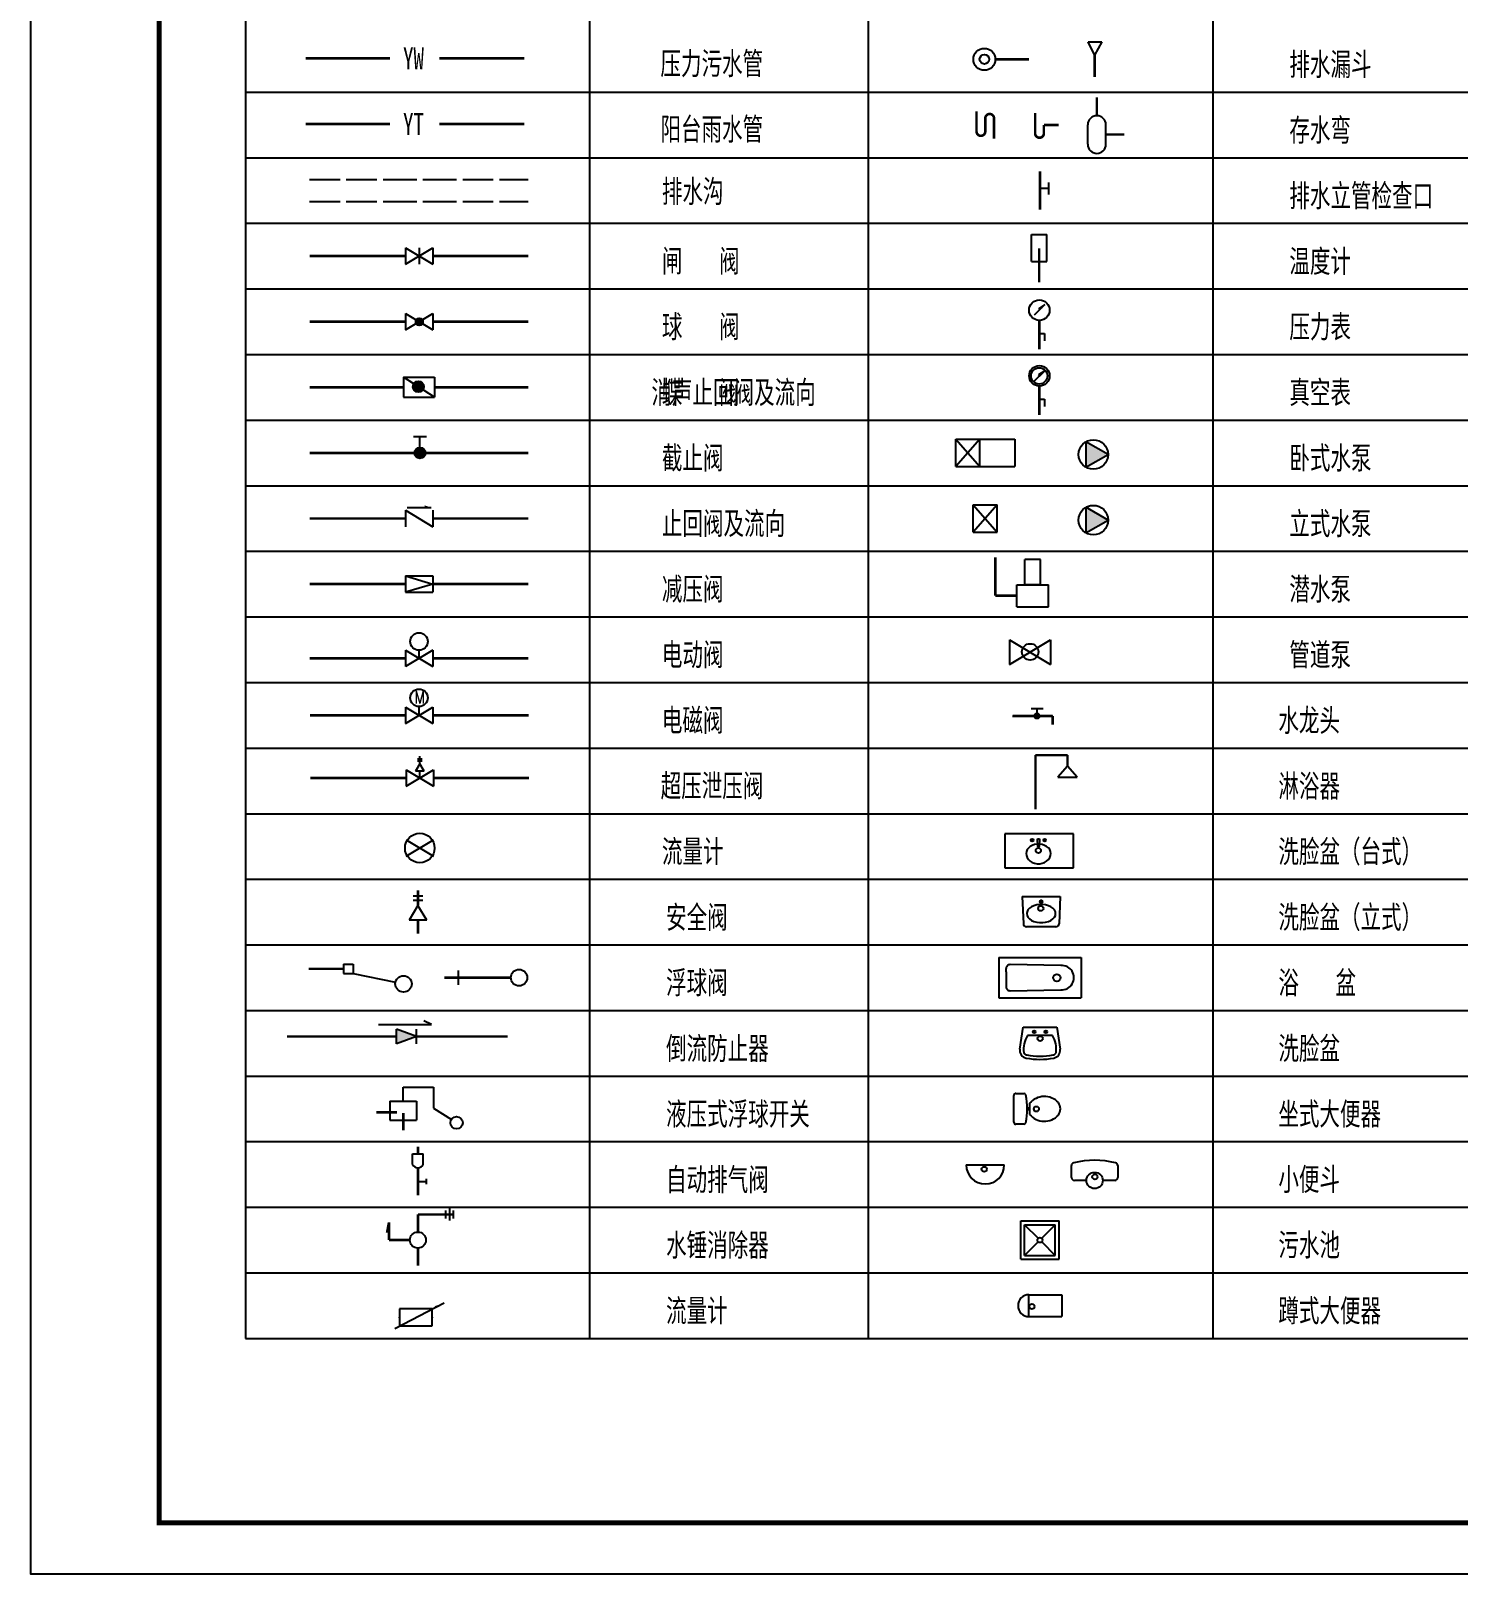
# Model space of a CAD drawing. Extents: x 27938 to 1507990, y 110129 to 923079.
# Drawn here: x 492037 to 519839, y 660457 to 690524 of the extents above; entities that cross this region are included whole.
import ezdxf
from ezdxf.enums import TextEntityAlignment as Align

# ---------------------------------------------------------------- set-up
doc = ezdxf.new("R2010")
doc.units = 0
doc.header["$LTSCALE"] = 1000
doc.header["$MEASUREMENT"] = 0
doc.layers.add('0s-水标注', color=7, linetype='Continuous')
doc.layers.add('图框', color=140, linetype='Continuous')
doc.layers.add('yichutu', color=7, linetype='Continuous', true_color=0xffffff, plot=False)
doc.styles.add('HZ', font='txt', dxfattribs={"bigfont": 'hztxt'})
doc.styles.add('ST', font='', dxfattribs={"width": 0.8})
doc.styles.get('ST').set_extended_font_data('SimSun')

# ---------------------------------------------------------------- blocks, each defined once
blk = doc.blocks.new('*X186')
at = {"color": 0, "linetype": 'Continuous'}
for p, q in [((-98904, -74050), (-98859, -74050)), ((-98903, -74040), (-98849, -74040)), ((-98894, -74060), (-98869, -74060)), ((-98888, -74030), (-98839, -74030)), ((-98884, -74070), (-98879, -74070)), ((-98873, -74020), (-98829, -74020)), ((-98858, -74010), (-98819, -74010)), ((-98843, -74000), (-98809, -74000)), ((-98828, -73990), (-98799, -73990)), ((-98813, -73980), (-98789, -73980)), ((-98798, -73970), (-98779, -73970)), ((-98783, -73960), (-98769, -73960)), ((-98768, -73950), (-98759, -73950)), ((-98753, -73940), (-98749, -73940))]:
    blk.add_line(p, q, dxfattribs=at)
blk = doc.blocks.new('*X190')
at = {"color": 0, "linetype": 'Continuous'}
for p, q in [((-73009, -33067), (-72910, -33067)), ((-73009, -33068), (-72909, -33068)), ((-73009, -33069), (-72909, -33069)), ((-73009, -33070), (-72909, -33070)), ((-73009, -33071), (-72909, -33071)), ((-73009, -33072), (-72909, -33072)), ((-73009, -33073), (-72909, -33073)), ((-73008, -33062), (-72911, -33062)), ((-73008, -33063), (-72910, -33063)), ((-73008, -33064), (-72910, -33064)), ((-73008, -33065), (-72910, -33065)), ((-73008, -33066), (-72910, -33066)), ((-73007, -33059), (-72911, -33059)), ((-73007, -33060), (-72911, -33060)), ((-73007, -33061), (-72911, -33061)), ((-73006, -33056), (-72912, -33056)), ((-73006, -33057), (-72912, -33057)), ((-73006, -33058), (-72912, -33058)), ((-73005, -33054), (-72913, -33054)), ((-73005, -33055), (-72913, -33055)), ((-73004, -33052), (-72914, -33052)), ((-73004, -33053), (-72914, -33053)), ((-73003, -33050), (-72915, -33050)), ((-73003, -33051), (-72915, -33051)), ((-73002, -33048), (-72916, -33048)), ((-73002, -33049), (-72916, -33049)), ((-73001, -33047), (-72917, -33047)), ((-73000, -33045), (-72918, -33045)), ((-73000, -33046), (-72918, -33046)), ((-72999, -33044), (-72919, -33044)), ((-72998, -33043), (-72920, -33043)), ((-72997, -33041), (-72922, -33041)), ((-72997, -33042), (-72921, -33042)), ((-72996, -33040), (-72922, -33040)), ((-72995, -33039), (-72923, -33039)), ((-72994, -33038), (-72924, -33038)), ((-72993, -33037), (-72926, -33037)), ((-72991, -33036), (-72927, -33036)), ((-72990, -33035), (-72928, -33035)), ((-72989, -33034), (-72929, -33034)), ((-72988, -33033), (-72931, -33033)), ((-72986, -33032), (-72932, -33032)), ((-72984, -33031), (-72934, -33031)), ((-72983, -33030), (-72936, -33030)), ((-72981, -33029), (-72937, -33029)), ((-72978, -33028), (-72940, -33028)), ((-72976, -33027), (-72942, -33027)), ((-72973, -33026), (-72945, -33026)), ((-72968, -33025), (-72950, -33025)), ((-73009, -33074), (-72909, -33074)), ((-73009, -33075), (-72909, -33075)), ((-73009, -33076), (-72909, -33076)), ((-73009, -33077), (-72909, -33077)), ((-73009, -33078), (-72909, -33078)), ((-73009, -33079), (-72909, -33079)), ((-73009, -33080), (-72909, -33080)), ((-73009, -33081), (-72910, -33081)), ((-73008, -33082), (-72910, -33082)), ((-73008, -33083), (-72910, -33083)), ((-73008, -33084), (-72910, -33084)), ((-73008, -33085), (-72910, -33085)), ((-73008, -33086), (-72910, -33086)), ((-73007, -33087), (-72911, -33087)), ((-73007, -33088), (-72911, -33088)), ((-73007, -33089), (-72911, -33089)), ((-73006, -33090), (-72912, -33090)), ((-73006, -33091), (-72912, -33091)), ((-73006, -33092), (-72912, -33092)), ((-73005, -33093), (-72913, -33093)), ((-73005, -33094), (-72913, -33094)), ((-73004, -33095), (-72914, -33095)), ((-73004, -33096), (-72914, -33096)), ((-73004, -33097), (-72915, -33097)), ((-73003, -33098), (-72915, -33098)), ((-73002, -33099), (-72916, -33099)), ((-73002, -33100), (-72916, -33100)), ((-73001, -33101), (-72917, -33101)), ((-73001, -33102), (-72918, -33102)), ((-73000, -33103), (-72918, -33103)), ((-72999, -33104), (-72919, -33104)), ((-72998, -33105), (-72920, -33105)), ((-72998, -33106), (-72921, -33106)), ((-72997, -33107), (-72921, -33107)), ((-72996, -33108), (-72922, -33108)), ((-72995, -33109), (-72923, -33109)), ((-72994, -33110), (-72924, -33110)), ((-72993, -33111), (-72925, -33111)), ((-72992, -33112), (-72926, -33112)), ((-72990, -33113), (-72928, -33113)), ((-72989, -33114), (-72929, -33114)), ((-72988, -33115), (-72930, -33115)), ((-72986, -33116), (-72932, -33116)), ((-72985, -33117), (-72933, -33117)), ((-72983, -33118), (-72935, -33118)), ((-72981, -33119), (-72937, -33119)), ((-72979, -33120), (-72939, -33120)), ((-72976, -33121), (-72942, -33121)), ((-72973, -33122), (-72945, -33122)), ((-72970, -33123), (-72949, -33123)), ((-72962, -33124), (-72956, -33124))]:
    blk.add_line(p, q, dxfattribs=at)
blk = doc.blocks.new('$VALVE$00000609')
for p, q in [((-344, -179), (459, 239)), ((263, 138), (-264, 138)), ((-264, 138), (-264, -137)), ((263, -137), (263, 138)), ((-264, -137), (263, -137))]:
    blk.add_line(p, q)
blk.add_lwpolyline([(459, 239, 0, 20, 0), (305, 171, 50, 50, 0)], format="xyseb")
for p in [(-264, 0), (263, 0)]:
    blk.add_point(p)
blk = doc.blocks.new('TK')
at = {"layer": '图框'}
blk.add_lwpolyline([(465375, 548714), (549475, 548714), (549475, 489314), (465375, 489314)], close=True, dxfattribs=at)
blk.add_lwpolyline([(465375, 548714), (549475, 548714), (549475, 489314), (465375, 489314)], close=True, dxfattribs=at)
at = {"layer": '图框', "const_width": 100}
blk.add_lwpolyline([(548475, 490314), (548475, 547714), (467875, 547714), (467875, 490314)], close=True, dxfattribs=at)
blk = doc.blocks.new('yct-841-594-84100-59399.9999999999-100-1000.0')
at = {"layer": 'yichutu', "color": 7, "true_color": 0xffffff}
blk.add_lwpolyline([(0, 0), (0, 59400), (84100, 59400), (84100, 0)], close=True, dxfattribs=at)

msp = doc.modelspace()

# ---------------------------------------------------------------- hatches: boundary and pattern name
at = {"layer": '0s-水标注', "ltscale": 1.5}
for points in [[(499692.7, 683591.4, 1.0000033), (499479.7, 683591.4, 1.0000033)], [(512588.7, 682021.3), (513020.1, 682270.4), (512588.7, 682519.4)], [(512588.7, 680743.3), (513020.1, 680992.4), (512588.7, 681241.4)], [(499161.6, 670789.1), (499161.6, 671073.1), (499551.8, 670931.1)]]:
    msp.add_hatch(color=256, dxfattribs=at).paths.add_polyline_path(points)

# ---------------------------------------------------------------- linework, layer by layer
for p, q in [((496214.8, 712997.6), (496214.8, 665048.8)), ((502924.3, 665048.8), (502924.3, 713006.8)), ((508355.8, 665048.8), (508355.8, 713006.8)), ((515065.3, 665048.8), (515065.3, 713006.8)), ((512630, 690311.4), (512898.3, 690311.4)), ((512757.8, 690055.8), (512630, 690311.4)), ((512898.3, 690311.4), (512757.8, 690052.8)), ((496214.8, 689330.8), (545334.8, 689330.8)), ((512624.2, 688314.7), (512624.2, 688693.3)), ((512979.2, 688314.7), (512979.2, 688693.3)), ((496214.8, 688052.8), (545334.8, 688052.8)), ((497465.9, 687628.5), (498062.3, 687628.5)), ((498181.6, 687628.5), (498778, 687628.5)), ((498897.3, 687628.5), (499553.3, 687628.5)), ((499672.6, 687628.5), (500328.6, 687628.5)), ((500447.9, 687628.5), (501044.3, 687628.5)), ((501163.6, 687628.5), (501725.9, 687628.5)), ((511858.9, 687453.3), (511692.8, 687453.3)), ((511858.9, 687572.1), (511858.9, 687334.5)), ((497465.9, 687199.1), (498062.3, 687199.1)), ((498181.6, 687199.1), (498778, 687199.1)), ((498897.3, 687199.1), (499553.3, 687199.1)), ((499672.6, 687199.1), (500328.6, 687199.1)), ((500447.9, 687199.1), (501044.3, 687199.1)), ((501163.6, 687199.1), (501725.9, 687199.1)), ((496214.8, 686774.8), (545334.8, 686774.8)), ((511530.2, 686033.3), (511530.2, 686555.2)), ((511530.2, 686555.2), (511829.2, 686555.2)), ((511829.2, 686033.3), (511829.2, 686555.2)), ((499332.1, 685976), (499864.6, 686295.5)), ((499332.1, 686295.5), (499864.6, 685976)), ((499332.1, 686295.5), (499332.1, 685976)), ((499598.4, 686295.5), (499598.4, 685976)), ((499864.6, 686295.5), (499864.6, 685976)), ((511530.2, 686033.3), (511829.2, 686033.3)), ((496214.8, 685496.8), (545334.8, 685496.8)), ((499332.1, 685017.5), (499332.1, 684698)), ((499332.1, 684698), (499864.6, 685017.5)), ((499332.1, 685017.5), (499864.6, 684698)), ((499864.6, 685017.5), (499864.6, 684698)), ((511585.8, 684990), (511789.1, 685193.5)), ((511789.1, 685193.5), (511668.6, 685113.1)), ((511688.7, 685093), (511668.6, 685113.1)), ((511681.7, 684625.5), (511778.4, 684625.5)), ((511778.4, 684625.5), (511778.4, 684485.9)), ((496214.8, 684218.8), (545334.8, 684218.8)), ((499296.6, 683775), (499900.1, 683775)), ((499900.1, 683384.5), (499296.6, 683775)), ((499296.6, 683775), (499296.6, 683384.5)), ((499900.1, 683775), (499900.1, 683384.5)), ((511583, 683698.6), (511786.3, 683902.1)), ((511786.3, 683902.1), (511665.9, 683821.7)), ((511685.9, 683801.7), (511665.9, 683821.7)), ((499296.6, 683384.5), (499900.1, 683384.5)), ((511681.7, 683347.5), (511778.4, 683347.5)), ((511778.4, 683347.5), (511778.4, 683207.9)), ((496214.8, 682940.8), (545334.8, 682940.8)), ((499488.3, 682621.3), (499743.9, 682621.3)), ((499616.1, 682301.8), (499616.1, 682621.3)), ((510053.6, 682568), (510521.6, 682035.5)), ((510521.6, 682568), (510053.6, 682035.5)), ((510053.6, 682035.5), (510053.6, 682568)), ((510053.6, 682568), (511201.9, 682568)), ((510521.6, 682035.5), (510521.6, 682568)), ((511201.9, 682568), (511201.9, 682035.5)), ((513020.1, 682270.4), (512588.7, 682519.4)), ((512588.7, 682519.4), (512588.7, 682021.3)), ((512588.7, 682021.3), (513020.1, 682270.4)), ((510053.6, 682035.5), (511201.9, 682035.5)), ((496214.8, 681662.8), (545334.8, 681662.8)), ((499332.1, 681183.5), (499864.6, 680864)), ((499332.1, 681183.5), (499332.1, 680864)), ((499364.1, 681236.8), (499832.7, 681236.8)), ((499864.6, 681183.5), (499864.6, 680864)), ((510393.7, 680757.5), (510393.7, 681290)), ((510861.8, 681290), (510393.7, 680757.5)), ((510393.7, 681290), (510861.8, 680757.5)), ((510393.7, 681290), (510861.8, 681290)), ((510861.8, 680757.5), (510861.8, 681290)), ((513020.1, 680992.4), (512588.7, 681241.4)), ((512588.7, 681241.4), (512588.7, 680743.3)), ((510393.7, 680757.5), (510861.8, 680757.5)), ((512588.7, 680743.3), (513020.1, 680992.4)), ((496214.8, 680384.8), (545334.8, 680384.8)), ((511701.8, 680223.7), (511398.5, 680223.7)), ((511398.5, 679732.7), (511398.5, 680223.7)), ((511701.8, 679732.7), (511701.8, 680223.7)), ((499332.1, 679905.5), (499864.6, 679905.5)), ((499332.1, 679905.5), (499864.6, 679745.8)), ((499332.1, 679905.5), (499332.1, 679586)), ((499864.6, 679905.5), (499864.6, 679586)), ((499864.6, 679745.8), (499332.1, 679586)), ((499332.1, 679586), (499864.6, 679586)), ((511241.6, 679303.3), (511241.6, 679732.7)), ((511241.6, 679732.7), (511858.7, 679732.7)), ((511701.8, 679732.7), (511398.5, 679732.7)), ((511858.7, 679303.3), (511858.7, 679732.7)), ((511241.6, 679303.3), (511858.7, 679303.3)), ((496214.8, 679106.8), (545334.8, 679106.8)), ((511101.8, 678658.9), (511101.8, 678179.6)), ((511101.8, 678658.9), (511900.6, 678179.6)), ((511101.8, 678179.6), (511900.6, 678658.9)), ((511900.6, 678658.9), (511900.6, 678179.6)), ((499332.1, 678458), (499864.6, 678138.5)), ((499864.6, 678458), (499332.1, 678138.5)), ((499332.1, 678458), (499332.1, 678138.5)), ((499598.4, 678308), (499598.4, 678456.3)), ((499864.6, 678458), (499864.6, 678138.5)), ((496214.8, 677828.8), (545334.8, 677828.8)), ((496214.8, 677828.8), (545334.8, 677828.8)), ((499332.1, 677349.5), (499332.1, 677030)), ((499332.1, 677030), (499864.6, 677349.5)), ((499332.1, 677349.5), (499864.6, 677030)), ((499598.4, 677189.8), (499598.4, 677360.2)), ((499864.6, 677349.5), (499864.6, 677030)), ((511160.4, 677173.9), (511941.4, 677173.9)), ((511521.7, 677320.9), (511752.5, 677320.9)), ((511637.1, 677173.9), (511637.1, 677320.9)), ((511941.4, 677027), (511941.4, 677173.9)), ((496214.8, 676550.8), (533193.8, 676550.8)), ((499612.5, 676245.1), (499526.2, 676101.3)), ((499659.8, 676337), (499567.8, 676337)), ((499659.8, 676293.3), (499567.8, 676293.3)), ((499612.5, 676245.1), (499612.5, 676393)), ((499698.7, 676101.3), (499612.5, 676245.1)), ((512229, 676413.5), (511605.8, 676413.5)), ((511605.8, 676413.5), (512229, 676413.5)), ((512229, 676200.5), (512229, 676413.5)), ((512229, 676266.5), (512229, 676413.5)), ((499346.2, 675809.6), (499878.7, 676129.1)), ((499346.2, 676129.1), (499878.7, 675809.6)), ((499346.2, 676129.1), (499346.2, 675809.6)), ((499698.7, 676101.3), (499526.2, 676101.3)), ((499612.5, 675969.4), (499612.5, 676101.3)), ((499878.7, 676129.1), (499878.7, 675809.6)), ((512229, 676200.5), (512042.7, 675981.5)), ((512042.7, 675981.5), (512415.4, 675981.5)), ((512415.4, 675981.5), (512229, 676200.5)), ((496214.8, 675272.8), (533193.8, 675272.8)), ((499346.2, 674762.6), (499878.7, 674443.1)), ((499346.2, 674443.1), (499878.7, 674762.6)), ((512345.9, 674876.8), (511007.9, 674876.8)), ((511007.9, 674876.8), (511007.9, 674216.2)), ((511524.1, 674773.3), (511558, 674739.4)), ((511524.1, 674739.4), (511558.1, 674773.3)), ((511644.9, 674780.3), (511680.9, 674780.3)), ((511767.7, 674773.3), (511801.7, 674739.4)), ((511801.7, 674773.3), (511767.7, 674739.4)), ((512345.9, 674216.2), (512345.9, 674876.8)), ((511637.8, 674678.3), (511649.1, 674678.3)), ((511688, 674678.3), (511676.6, 674678.3)), ((511823.5, 674633.1), (511782.9, 674655.2)), ((511007.9, 674216.2), (512345.9, 674216.2)), ((496214.8, 673994.8), (533193.8, 673994.8)), ((499670.7, 673668.6), (499486.7, 673668.6)), ((499670.7, 673581.3), (499486.7, 673581.3)), ((511347.6, 673659.3), (511369.3, 673128.9)), ((511347.6, 673659.3), (512085.6, 673659.3)), ((511699.6, 673577.9), (511733.6, 673544)), ((511733.6, 673577.9), (511699.6, 673544)), ((512085.6, 673659.3), (512064, 673128.9)), ((499576, 673484.8), (499403.5, 673197.2)), ((499748.6, 673197.2), (499576, 673484.8)), ((499748.6, 673197.2), (499403.5, 673197.2)), ((512004, 673071.3), (511429.2, 673071.3)), ((496214.8, 672716.8), (533193.8, 672716.8)), ((498127.4, 672342.5), (498315.8, 672342.5)), ((498127.4, 672342.5), (498127.4, 672156.1)), ((498315.8, 672342.5), (498315.8, 672156.1)), ((510889.6, 672473.8), (512495.9, 672473.8)), ((510889.6, 672473.8), (510889.6, 671681.8)), ((512101.4, 672316.4), (511111.3, 672331.8)), ((512495.9, 672473.8), (512495.9, 671681.8)), ((498127.4, 672156.1), (498315.8, 672156.1)), ((498315.8, 672156.1), (499138.8, 671988.2)), ((500367.7, 671935.8), (500367.7, 672219.8)), ((511031.6, 672188.9), (511031.6, 672253.2)), ((511031.6, 672188.9), (511031.6, 671966.7)), ((511031.6, 671966.7), (511031.6, 671902.4)), ((511111.3, 671823.8), (512101.4, 671839.2)), ((496214.8, 671438.8), (533193.8, 671438.8)), ((510889.6, 671681.8), (512495.9, 671681.8)), ((498806.1, 671168.4), (499838, 671168.4)), ((499838, 671168.4), (499690.6, 671237.8)), ((511300.8, 670683.8), (511363, 671114.2)), ((511363, 671114.2), (512022.5, 671114.2)), ((512022.5, 671114.2), (512084.7, 670683.8)), ((499161.6, 670789.1), (499161.6, 671073.1)), ((499551.8, 670931.1), (499161.6, 671073.1)), ((499551.8, 670931.1), (499161.6, 670789.1)), ((499551.8, 670789.1), (499551.8, 671073.1)), ((511596.2, 670953.2), (511447.8, 670953.2)), ((511597.3, 671002.6), (511558.2, 671041.7)), ((511558.2, 671002.6), (511597.3, 671041.7)), ((511789.3, 670953.2), (511596.2, 670953.2)), ((511788.3, 671002.6), (511827.3, 671041.7)), ((511788.3, 671041.7), (511827.3, 671002.6)), ((511937.7, 670953.2), (511789.3, 670953.2)), ((496214.8, 670160.8), (533193.8, 670160.8)), ((499290.8, 669943), (499878.4, 669943)), ((499290.8, 669673.3), (499290.8, 669943)), ((499878.4, 669943), (499878.4, 669536.4)), ((499029.9, 669673.3), (499551.8, 669673.3)), ((499029.9, 669673.3), (499029.9, 669300.6)), ((499551.8, 669673.3), (499551.8, 669300.6)), ((511184.4, 669259.8), (511184.4, 669783.8)), ((511222.7, 669822.1), (511377.4, 669822.1)), ((511491.1, 669630.4), (511491.1, 669413.2)), ((499029.9, 669300.6), (499551.8, 669300.6)), ((499878.4, 669536.4), (500227.8, 669315.8)), ((511446.4, 669541), (511491.1, 669541)), ((511491.1, 669502.6), (511446.4, 669502.6)), ((511377.4, 669221.5), (511222.7, 669221.5)), ((496214.8, 668882.8), (533193.8, 668882.8)), ((499472, 668648.4), (499680.1, 668648.4)), ((499472, 668440.6), (499472, 668648.4)), ((499680.1, 668440.6), (499680.1, 668648.4)), ((510257.1, 668429.1), (510998.4, 668429.1)), ((512307.3, 668183.9), (512307.3, 668415.9)), ((513208.3, 668415.9), (513208.3, 668183.9)), ((499576, 668105.4), (499735.8, 668105.4)), ((499735.8, 668158.7), (499735.8, 668052.2)), ((512599.5, 668126.4), (512364.8, 668126.4)), ((513150.7, 668126.4), (512916, 668126.4)), ((496214.8, 667604.8), (533193.8, 667604.8)), ((500115.8, 667543.9), (500115.8, 667384.1)), ((500191.1, 667583.8), (500191.1, 667344.2)), ((500261.9, 667543.9), (500261.9, 667384.1)), ((511320, 666593), (511320, 667338.5)), ((511320, 667338.5), (512065.5, 667338.5)), ((511394.6, 667264), (511657.8, 667000.8)), ((511394.6, 666667.6), (511394.6, 667264)), ((511394.6, 667264), (511991, 667264)), ((511991, 667264), (511727.7, 667000.7)), ((511991, 666667.6), (511991, 667264)), ((512065.5, 666593), (512065.5, 667338.5)), ((511657, 666930), (511394.6, 666667.6)), ((511728.5, 666930), (511991, 666667.6)), ((511320, 666593), (512065.5, 666593)), ((511394.6, 666667.6), (511991, 666667.6)), ((496214.8, 666326.8), (533193.8, 666326.8)), ((511478.6, 665474.8), (511478.6, 665900.8)), ((511478.6, 665900.8), (512119.9, 665900.8)), ((512119.9, 665900.8), (512119.9, 665474.8)), ((511478.6, 665474.8), (512119.9, 665474.8)), ((496214.8, 665048.8), (545334.8, 665048.8))]:
    msp.add_line(p, q, dxfattribs=at)
at = {"layer": '0s-水标注', "ltscale": 1.5, "const_width": 50}
for points in [[(512757.8, 689624.8), (512757.8, 690052.8)], [(497386.6, 689988.7), (499033.3, 689988.7)], [(499995.8, 689988.7), (501646.6, 689988.7)], [(510822.8, 689969.8), (511482.5, 689969.8)], [(512801.7, 688870.8), (512801.7, 689225.8)], [(510457.4, 688958), (510457.4, 688564)], [(510627.8, 688819.6), (510627.8, 688564)], [(510798.2, 688819.6), (510798.2, 688425.5)], [(511599, 688920.8), (511599, 688526.8)], [(497386.6, 688710.7), (499033.3, 688710.7)], [(499995.8, 688710.7), (501646.6, 688710.7)], [(511769.4, 688692), (512056.8, 688692)], [(511769.4, 688692), (511769.4, 688526.8)], [(512979.2, 688504), (513334.2, 688504)], [(511692.8, 687786.5), (511692.8, 687041)], [(497465.9, 686135.8), (499332.1, 686135.8)], [(499864.6, 686135.8), (501725.9, 686135.8)], [(511676.8, 686290.3), (511676.8, 685623.2)], [(497465.9, 684857.8), (499332.1, 684857.8)], [(499864.6, 684857.8), (501725.9, 684857.8)], [(511681.7, 684883.1), (511681.7, 684318.3)], [(497465.9, 683579.8), (499296.6, 683579.8)], [(499900.1, 683579.8), (501725.9, 683579.8)], [(511681.7, 683605.1), (511681.7, 683040.3)], [(497465.9, 682301.8), (501725.9, 682301.8)], [(497465.9, 681023.8), (499332.1, 681023.8)], [(499864.6, 681023.8), (501725.9, 681023.8)], [(510822.7, 680266.2), (510822.7, 679518)], [(497465.9, 679745.8), (499332.1, 679745.8)], [(499864.6, 679745.8), (501725.9, 679745.8)], [(510822.7, 679518), (511241.6, 679518)], [(497465.9, 678298.3), (499332.1, 678298.3)], [(499864.6, 678298.3), (501725.9, 678298.3)], [(497474.9, 677189.8), (499332.1, 677189.8)], [(499864.6, 677189.8), (501734.9, 677189.8)], [(511163.4, 677173.9), (511941.4, 677173.9)], [(511941.4, 677004.4), (511941.4, 677173.9)], [(511605.8, 676413.5), (511605.8, 675359.4)], [(511605.8, 676413.5), (512229, 676413.5)], [(512229, 676200.5), (512229, 676413.5)], [(497480, 675969.4), (499346.2, 675969.4)], [(499878.7, 675969.4), (501740, 675969.4)], [(499576, 673484.8), (499576, 673780.5)], [(499576, 672933.4), (499576, 673197.2)], [(497446, 672249.3), (498127.4, 672249.3)], [(501386.5, 672077.8), (500091.8, 672077.8)], [(497024, 670931.1), (499161.6, 670931.1)], [(499551.8, 670931.1), (501323.2, 670931.1)], [(499167.2, 669452.9), (498767.2, 669452.9)], [(499290.8, 669442.6), (499290.8, 669100.5)], [(499576, 668784.8), (499576, 668648.4)], [(499576, 668371.7), (499576, 667839.2)], [(499576, 667464), (499576, 667122)], [(499576, 667464), (500261.9, 667464)], [(499012.3, 667307.8), (498974, 667108.9)], [(499012.3, 667307.8), (499012.3, 666965.8)], [(499012.3, 666965.8), (499419.9, 666965.8)], [(499576, 666809.6), (499576, 666467.6)]]:
    msp.add_lwpolyline(points, dxfattribs=at)
for points in [[(510798.2, 688819.6, 1), (510627.8, 688819.6, 1)], [(510457.4, 688564, 1), (510627.8, 688564, 1)], [(511599, 688526.8, 1), (511769.4, 688526.8, 1)]]:
    msp.add_lwpolyline(points, format="xyb", dxfattribs=at)
at = {"layer": '0s-水标注', "ltscale": 1.5}
for points, const_width in [([(499568.2, 684854.6, 1), (499639.2, 684854.6, 1)], 71), ([(499562.9, 682301.8, 1), (499669.4, 682301.8, 1)], 106.5)]:
    msp.add_lwpolyline(points, format="xyb", close=True, dxfattribs=dict(at, const_width=const_width))
for points in [[(511680.9, 674780.3), (511674.9, 674636.3), (511650.9, 674636.3), (511644.9, 674780.3)], [(511502.3, 674633.1), (511443.6, 674572.5), (511428.1, 674536.8), (511422.9, 674499.3)], [(511422.9, 674499.3), (511428.1, 674456.9), (511443.6, 674416.4), (511468.7, 674379.4), (511502.3, 674347.7), (511542.9, 674322.7), (511588.7, 674305.3), (511637.8, 674296.4), (511688, 674296.4), (511737, 674305.3), (511782.9, 674322.7), (511823.5, 674347.7), (511857, 674379.4), (511882.1, 674416.4), (511897.6, 674456.9), (511902.9, 674499.3)], [(511637.8, 674678.3), (511588.7, 674670.5), (511542.9, 674655.2), (511502.3, 674633.1)], [(511782.9, 674655.2), (511737, 674670.5), (511688, 674678.3)], [(511902.9, 674499.3), (511897.6, 674536.8), (511882.1, 674572.5), (511857, 674605.1), (511823.5, 674633.1)], [(511998.6, 673325.4), (511992.5, 673362.2), (511974.2, 673397.4), (511944.8, 673429.4), (511905.3, 673456.9), (511857.6, 673478.7), (511803.8, 673493.7), (511746.1, 673501.4), (511687.1, 673501.4), (511629.5, 673493.7), (511575.6, 673478.7), (511527.9, 673456.9), (511488.5, 673429.4), (511459, 673397.4), (511440.8, 673362.2), (511434.6, 673325.4), (511440.8, 673288.6), (511459, 673253.4), (511488.5, 673221.3), (511527.9, 673193.8), (511575.6, 673172.1), (511629.5, 673157), (511687.1, 673149.3), (511746.1, 673149.3), (511803.8, 673157), (511857.6, 673172.1), (511905.3, 673193.8), (511944.8, 673221.3), (511974.2, 673253.4), (511992.5, 673288.6), (511998.6, 673325.4)]]:
    msp.add_lwpolyline(points, dxfattribs=at)
for centre, radius in [((510609.8, 689969.8), 213), ((510609.8, 689969.8), 91.6), ((511681.7, 685083.1), 200), ((499603.7, 684854.6), 71), ((499598.4, 684857.8), 31), ((511682, 683802.6), 200), ((511678.4, 683802.4), 158.8), ((499586.2, 683591.4), 106.5), ((512732.5, 682270.4), 287.6), ((499616.1, 682301.8), 106.5), ((512732.5, 680992.4), 287.6), ((499598.4, 678626.7), 170.4), ((511502.6, 678424.9), 159.8), ((499598.4, 677530.6), 170.4), ((511637.1, 677173.9), 50), ((499612.5, 674602.8), 287.6), ((511541.1, 674756.3), 24), ((511784.7, 674756.3), 24), ((511661.6, 674554.8), 50), ((511716.6, 673560.9), 24), ((511709.1, 673428.2), 50), ((499295.3, 671956.2), 159.8), ((501546.3, 672077.8), 159.8), ((512022.3, 672076.7), 70.5), ((511577.7, 671022.2), 27.6), ((511697.2, 670890.3), 50), ((511807.8, 671022.2), 27.6), ((500329.1, 669251.8), 119.8), ((511623.7, 669519.5), 50), ((510607.2, 668344.5), 50), ((512757.8, 668126.4), 158.3), ((512762.8, 668197.6), 50), ((499576, 666965.8), 156.2), ((511692.7, 666965), 50), ((511536.6, 665670.1), 50)]:
    msp.add_circle(centre, radius, dxfattribs=at)
for centre, radius, start, end in [((512801.7, 688693.3), 177.5, 0, 180), ((512801.7, 688314.7), 177.5, 180, 0), ((511637.1, 677173.9), 23, 0, 180), ((511637.1, 677173.9), 23, 180, 0), ((511429.2, 673131.3), 60, 182.3373, 270), ((512004, 673131.3), 60, 270, 357.66269), ((511110.1, 672253.2), 78.5, 89.11176, 180.00001), ((512114.9, 672077.8), 239, 266.76386, 93.23611), ((511110.1, 671902.4), 78.5, 179.99999, 270.88824), ((511931.9, 670677.7), 556.9, 150.35666, 186.38465), ((511453.6, 670677.7), 557, 353.61611, 29.64229), ((511452.6, 670661.9), 153.4, 171.77235, 259.00555), ((511447.6, 670646), 75.5, 203.63321, 260.44973), ((511692.8, 671898.1), 1412.7, 259.00558, 280.99442), ((511692.8, 671898.1), 1351.3, 259.00558, 280.99442), ((511935.4, 670649.3), 79.2, 280.96161, 334.95535), ((511932.9, 670661.9), 153.4, 280.99442, 8.22765), ((511222.7, 669783.8), 38.3, 90, 180.00001), ((511377.4, 669783.8), 38.3, 13.3667, 90), ((510274.8, 669521.8), 1171.6, 346.6333, 13.3667), ((511778.1, 669384.8), 377.7, 43.16322, 139.43984), ((511872.8, 669521.8), 217.8, 326.12478, 33.87524), ((511778.1, 669658.8), 377.7, 220.56015, 316.83679), ((511222.7, 669259.8), 38.3, 180.00001, 270), ((511377.4, 669259.8), 38.3, 270, 346.6333), ((499576, 668484.8), 113.1, 202.9735, 337.0265), ((510627.8, 668429.1), 370.6, 180, 0), ((512364.8, 668415.9), 57.5, 103.3667, 180), ((512757.8, 666762), 1757.4, 76.6333, 103.3667), ((513150.7, 668415.9), 57.5, 0, 76.6333), ((512364.8, 668183.9), 57.5, 180, 270), ((513150.7, 668183.9), 57.5, 270, 0), ((511478.6, 665687.8), 213, 90, 270)]:
    msp.add_arc(centre, radius, start, end, dxfattribs=at)
msp.add_solid([(499704.9, 681236.8), (499832.7, 681236.8), (499704.9, 681236.8), (499704.9, 681279.4)], dxfattribs=at)

# ---------------------------------------------------------------- block references
msp.add_blockref('TK', (26661.9, 171143.3))
at = {"layer": '0s-水标注', "ltscale": 1.5, "xscale": 0.7099999999627471, "yscale": 0.7099999999627471, "zscale": 0.7099999999627471}
for p in [(581894.5, 737684.5), (581891.8, 736393.1)]:
    msp.add_blockref('*X186', p, dxfattribs=at)
at = {"layer": '0s-水标注', "ltscale": 1.5, "xscale": -1}
msp.add_blockref('*X190', (438678, 710248), dxfattribs=at)
at = {"layer": '0s-水标注', "xscale": 1.2, "yscale": 1.2, "zscale": 1.2}
msp.add_blockref('$VALVE$00000609', (499536.9, 665458), dxfattribs=at)
at = {"layer": 'yichutu'}
msp.add_blockref('yct-841-594-84100-59399.9999999999-100-1000.0', (492036.9, 660457), dxfattribs=at)

# ---------------------------------------------------------------- texts
at = {"layer": '0s-水标注', "ltscale": 1.5, "style": 'ST', "width": 0.7}
for s, p in [('YW', (499490.2, 689988.7)), ('YT', (499490.2, 688710.7))]:
    msp.add_text(s, height=426, dxfattribs=at).set_placement(p, align=Align.MIDDLE)
at = {"layer": '0s-水标注', "style": 'HZ', "width": 0.8}
for s, height, p in [('压力污水管', 500, (504299.9, 689621.7)), ('排水漏斗', 500, (516550.9, 689605)), ('阳台雨水管', 500, (504299.9, 688343.7)), ('存水弯', 500, (516550.9, 688324.8)), ('排水沟', 500, (504328.8, 687130.7)), ('排水立管检查口', 500, (516550.9, 687046.8)), ('闸  阀', 500, (504328.8, 685773.3)), ('温度计', 500, (516550.9, 685768.8)), ('球  阀', 500, (504328.8, 684495.3)), ('压力表', 500, (516550.9, 684493)), ('消声止回阀及流向', 500, (504124.6, 683215)), ('蝶  阀', 500, (504328.8, 683217.3)), ('真空表', 500, (516550.9, 683215)), ('截止阀', 500, (504328.8, 681937)), ('卧式水泵', 500, (516550.9, 681937)), ('止回阀及流向', 500, (504328.8, 680661.3)), ('立式水泵', 500, (516550.9, 680659)), ('减压阀', 500, (504328.8, 679383.3)), ('潜水泵', 500, (516550.9, 679381)), ('电动阀', 500, (504328.8, 678105.3)), ('管道泵', 500, (516550.9, 678103)), ('M', 250, (499508.8, 677417.3)), ('电磁阀', 500, (504328.8, 676827.3)), ('水龙头', 500, (516337.1, 676825)), ('超压泄压阀', 500, (504304.7, 675549.3)), ('淋浴器', 500, (516337.1, 675544.8)), ('流量计', 500, (504328.8, 674271.3)), ('洗脸盆（台式）', 500, (516337.1, 674269)), ('安全阀', 500, (504409.9, 672988.8)), ('洗脸盆（立式）', 500, (516337.1, 672991)), ('浮球阀', 500, (504409.9, 671715.3)), ('浴  盆', 500, (516337.1, 671713)), ('倒流防止器', 500, (504409.9, 670432.8)), ('洗脸盆', 500, (516337.1, 670435)), ('液压式浮球开关', 500, (504409.9, 669157)), ('坐式大便器', 500, (516337.1, 669157)), ('自动排气阀', 500, (504409.9, 667879)), ('小便斗', 500, (516337.1, 667883.5)), ('水锤消除器', 500, (504409.9, 666601)), ('污水池', 500, (516337.1, 666605.5)), ('流量计', 500, (504409.9, 665323)), ('蹲式大便器', 500, (516337.1, 665323))]:
    msp.add_text(s, height=height, rotation=0, dxfattribs=at).set_placement(p)

doc.saveas('drawing.dxf')
